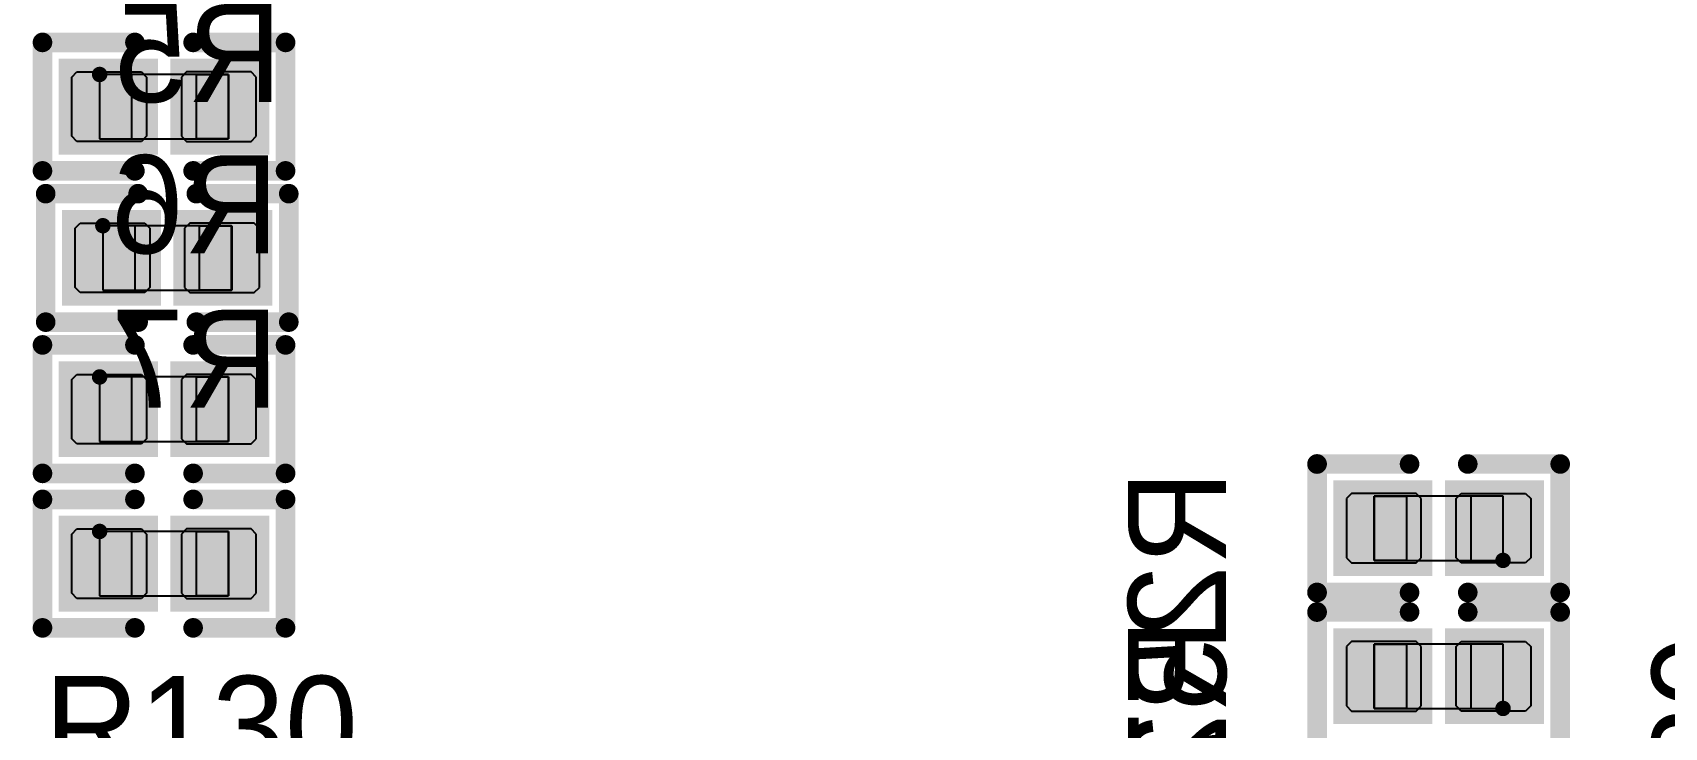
# Model space of a CAD drawing. Header units: millimetres. Extents: x 892 to 1144, y 1011 to 1123.
# Drawn here: x 969.3 to 981.98, y 1083.03 to 1088.43 of the extents above; entities that cross this region are included whole.
import ezdxf

# ---------------------------------------------------------------- set-up
doc = ezdxf.new("R2010")
doc.units = ezdxf.units.MM
for name, color, linetype in [('BottomLayer', 5, 'Continuous'), ('BottomOverlay', 54, 'Continuous'), ('BottomPaste', 16, 'Continuous'), ('BottomSolder', 6, 'Continuous'), ('Mechanical4', 56, 'Continuous'), ('Mechanical5', 56, 'Continuous'), ('Mechanical6', 56, 'Continuous'), ('TopOverlay', 2, 'Continuous')]:
    doc.layers.add(name, color=color, linetype=linetype)

msp = doc.modelspace()

# ---------------------------------------------------------------- linework, layer by layer
at = {"layer": 'BottomLayer'}
for points in [[(969.609, 1087.58), (970.175, 1087.58), (969.609, 1088.12), (970.175, 1088.12)], [(970.475, 1087.58), (971.041, 1087.58), (970.475, 1088.12), (971.041, 1088.12)], [(969.634, 1086.405), (970.2, 1086.405), (969.634, 1086.945), (970.2, 1086.945)], [(970.5, 1086.405), (971.066, 1086.405), (970.5, 1086.945), (971.066, 1086.945)], [(969.609, 1085.23), (970.175, 1085.23), (969.609, 1085.77), (970.175, 1085.77)], [(970.475, 1085.23), (971.041, 1085.23), (970.475, 1085.77), (971.041, 1085.77)], [(980.075, 1084.845), (979.509, 1084.845), (980.075, 1084.305), (979.509, 1084.305)], [(980.94, 1084.845), (980.375, 1084.845), (980.94, 1084.305), (980.375, 1084.305)], [(969.609, 1084.03), (970.175, 1084.03), (969.609, 1084.57), (970.175, 1084.57)], [(970.475, 1084.03), (971.041, 1084.03), (970.475, 1084.57), (971.041, 1084.57)], [(980.075, 1083.695), (979.509, 1083.695), (980.075, 1083.155), (979.509, 1083.155)], [(980.94, 1083.695), (980.375, 1083.695), (980.94, 1083.155), (980.375, 1083.155)]]:
    msp.add_solid(points, dxfattribs=at)
at = {"layer": 'BottomOverlay', "const_width": 0.152}
for points in [[(969.381, 1088.349), (970.099, 1088.349)], [(969.381, 1087.351), (969.381, 1088.349)], [(970.551, 1088.349), (971.269, 1088.349)], [(971.269, 1087.351), (971.269, 1088.349)], [(969.381, 1087.351), (970.099, 1087.351)], [(970.551, 1087.351), (971.269, 1087.351)], [(969.406, 1087.174), (970.124, 1087.174)], [(969.406, 1086.176), (969.406, 1087.174)], [(970.576, 1087.174), (971.294, 1087.174)], [(971.294, 1086.176), (971.294, 1087.174)], [(969.406, 1086.176), (970.124, 1086.176)], [(970.576, 1086.176), (971.294, 1086.176)], [(969.381, 1085.999), (970.099, 1085.999)], [(969.381, 1085.001), (969.381, 1085.999)], [(970.551, 1085.999), (971.269, 1085.999)], [(971.269, 1085.001), (971.269, 1085.999)], [(979.281, 1084.076), (979.281, 1085.074)], [(979.281, 1085.074), (979.999, 1085.074)], [(980.451, 1085.074), (981.169, 1085.074)], [(981.169, 1084.076), (981.169, 1085.074)], [(969.381, 1085.001), (970.099, 1085.001)], [(970.551, 1085.001), (971.269, 1085.001)], [(969.381, 1084.799), (970.099, 1084.799)], [(969.381, 1083.801), (969.381, 1084.799)], [(970.551, 1084.799), (971.269, 1084.799)], [(971.269, 1083.801), (971.269, 1084.799)], [(979.281, 1084.076), (979.999, 1084.076)], [(980.451, 1084.076), (981.169, 1084.076)], [(979.281, 1082.926), (979.281, 1083.924)], [(979.281, 1083.924), (979.999, 1083.924)], [(980.451, 1083.924), (981.169, 1083.924)], [(981.169, 1082.926), (981.169, 1083.924)], [(969.381, 1083.801), (970.099, 1083.801)], [(970.551, 1083.801), (971.269, 1083.801)]]:
    msp.add_lwpolyline(points, dxfattribs=at)
at = {"layer": 'BottomOverlay', "const_width": 0.0762}
for points in [[(969.343, 1088.349, 1), (969.419, 1088.349, 1)], [(969.343, 1088.349, 1), (969.419, 1088.349, 1)], [(970.061, 1088.349, 1), (970.137, 1088.349, 1)], [(970.513, 1088.349, 1), (970.589, 1088.349, 1)], [(971.231, 1088.349, 1), (971.307, 1088.349, 1)], [(971.231, 1088.349, 1), (971.307, 1088.349, 1)], [(969.343, 1087.351, 1), (969.419, 1087.351, 1)], [(969.343, 1087.351, 1), (969.419, 1087.351, 1)], [(970.061, 1087.351, 1), (970.137, 1087.351, 1)], [(970.513, 1087.351, 1), (970.589, 1087.351, 1)], [(971.231, 1087.351, 1), (971.307, 1087.351, 1)], [(971.231, 1087.351, 1), (971.307, 1087.351, 1)], [(969.368, 1087.174, 1), (969.444, 1087.174, 1)], [(969.368, 1087.174, 1), (969.444, 1087.174, 1)], [(970.086, 1087.174, 1), (970.162, 1087.174, 1)], [(970.538, 1087.174, 1), (970.614, 1087.174, 1)], [(971.256, 1087.174, 1), (971.332, 1087.174, 1)], [(971.256, 1087.174, 1), (971.332, 1087.174, 1)], [(969.368, 1086.176, 1), (969.444, 1086.176, 1)], [(969.368, 1086.176, 1), (969.444, 1086.176, 1)], [(970.086, 1086.176, 1), (970.162, 1086.176, 1)], [(970.538, 1086.176, 1), (970.614, 1086.176, 1)], [(971.256, 1086.176, 1), (971.332, 1086.176, 1)], [(971.256, 1086.176, 1), (971.332, 1086.176, 1)], [(969.343, 1085.999, 1), (969.419, 1085.999, 1)], [(969.343, 1085.999, 1), (969.419, 1085.999, 1)], [(970.061, 1085.999, 1), (970.137, 1085.999, 1)], [(970.513, 1085.999, 1), (970.589, 1085.999, 1)], [(971.231, 1085.999, 1), (971.307, 1085.999, 1)], [(971.231, 1085.999, 1), (971.307, 1085.999, 1)], [(979.242, 1085.074, 1), (979.319, 1085.074, 1)], [(979.242, 1085.074, 1), (979.319, 1085.074, 1)], [(979.961, 1085.074, 1), (980.037, 1085.074, 1)], [(980.413, 1085.074, 1), (980.489, 1085.074, 1)], [(981.131, 1085.074, 1), (981.207, 1085.074, 1)], [(981.131, 1085.074, 1), (981.207, 1085.074, 1)], [(969.343, 1085.001, 1), (969.419, 1085.001, 1)], [(969.343, 1085.001, 1), (969.419, 1085.001, 1)], [(970.061, 1085.001, 1), (970.137, 1085.001, 1)], [(970.513, 1085.001, 1), (970.589, 1085.001, 1)], [(971.231, 1085.001, 1), (971.307, 1085.001, 1)], [(971.231, 1085.001, 1), (971.307, 1085.001, 1)], [(969.343, 1084.799, 1), (969.419, 1084.799, 1)], [(969.343, 1084.799, 1), (969.419, 1084.799, 1)], [(970.061, 1084.799, 1), (970.137, 1084.799, 1)], [(970.513, 1084.799, 1), (970.589, 1084.799, 1)], [(971.231, 1084.799, 1), (971.307, 1084.799, 1)], [(971.231, 1084.799, 1), (971.307, 1084.799, 1)], [(979.242, 1084.076, 1), (979.319, 1084.076, 1)], [(979.242, 1084.076, 1), (979.319, 1084.076, 1)], [(979.961, 1084.076, 1), (980.037, 1084.076, 1)], [(980.413, 1084.076, 1), (980.489, 1084.076, 1)], [(981.131, 1084.076, 1), (981.207, 1084.076, 1)], [(981.131, 1084.076, 1), (981.207, 1084.076, 1)], [(979.242, 1083.924, 1), (979.319, 1083.924, 1)], [(979.242, 1083.924, 1), (979.319, 1083.924, 1)], [(979.961, 1083.924, 1), (980.037, 1083.924, 1)], [(980.413, 1083.924, 1), (980.489, 1083.924, 1)], [(981.131, 1083.924, 1), (981.207, 1083.924, 1)], [(981.131, 1083.924, 1), (981.207, 1083.924, 1)], [(969.343, 1083.801, 1), (969.419, 1083.801, 1)], [(969.343, 1083.801, 1), (969.419, 1083.801, 1)], [(970.061, 1083.801, 1), (970.137, 1083.801, 1)], [(970.513, 1083.801, 1), (970.589, 1083.801, 1)], [(971.231, 1083.801, 1), (971.307, 1083.801, 1)], [(971.231, 1083.801, 1), (971.307, 1083.801, 1)]]:
    msp.add_lwpolyline(points, format="xyb", close=True, dxfattribs=at)
at = {"layer": 'BottomPaste'}
for p, q in [((969.609, 1088.08), (969.649, 1088.12)), ((969.609, 1087.62), (969.609, 1088.08)), ((969.649, 1088.12), (970.15, 1088.12)), ((970.15, 1088.12), (970.19, 1088.08)), ((970.19, 1088.08), (970.19, 1087.62)), ((970.5, 1088.12), (970.46, 1088.08)), ((970.46, 1088.08), (970.46, 1087.62)), ((971.001, 1088.12), (970.5, 1088.12)), ((971.041, 1088.08), (971.001, 1088.12)), ((971.041, 1087.62), (971.041, 1088.08)), ((969.649, 1087.58), (969.609, 1087.62)), ((970.15, 1087.58), (969.649, 1087.58)), ((970.19, 1087.62), (970.15, 1087.58)), ((970.46, 1087.62), (970.5, 1087.58)), ((970.5, 1087.58), (971.001, 1087.58)), ((971.001, 1087.58), (971.041, 1087.62)), ((969.634, 1086.905), (969.674, 1086.945)), ((969.634, 1086.445), (969.634, 1086.905)), ((969.674, 1086.945), (970.175, 1086.945)), ((970.175, 1086.945), (970.215, 1086.905)), ((970.215, 1086.905), (970.215, 1086.445)), ((970.525, 1086.945), (970.485, 1086.905)), ((970.485, 1086.905), (970.485, 1086.445)), ((971.026, 1086.945), (970.525, 1086.945)), ((971.066, 1086.905), (971.026, 1086.945)), ((971.066, 1086.445), (971.066, 1086.905)), ((969.674, 1086.405), (969.634, 1086.445)), ((970.175, 1086.405), (969.674, 1086.405)), ((970.215, 1086.445), (970.175, 1086.405)), ((970.485, 1086.445), (970.525, 1086.405)), ((970.525, 1086.405), (971.026, 1086.405)), ((971.026, 1086.405), (971.066, 1086.445)), ((969.609, 1085.73), (969.649, 1085.77)), ((969.649, 1085.77), (970.15, 1085.77)), ((970.15, 1085.77), (970.19, 1085.73)), ((970.5, 1085.77), (970.46, 1085.73)), ((971.001, 1085.77), (970.5, 1085.77)), ((971.041, 1085.73), (971.001, 1085.77)), ((969.609, 1085.27), (969.609, 1085.73)), ((970.19, 1085.73), (970.19, 1085.27)), ((970.46, 1085.73), (970.46, 1085.27)), ((971.041, 1085.27), (971.041, 1085.73)), ((969.649, 1085.23), (969.609, 1085.27)), ((970.19, 1085.27), (970.15, 1085.23)), ((970.46, 1085.27), (970.5, 1085.23)), ((971.001, 1085.23), (971.041, 1085.27)), ((970.15, 1085.23), (969.649, 1085.23)), ((970.5, 1085.23), (971.001, 1085.23)), ((979.549, 1084.845), (979.509, 1084.805)), ((979.509, 1084.805), (979.509, 1084.345)), ((980.05, 1084.845), (979.549, 1084.845)), ((980.09, 1084.805), (980.05, 1084.845)), ((980.09, 1084.345), (980.09, 1084.805)), ((980.36, 1084.805), (980.4, 1084.845)), ((980.36, 1084.345), (980.36, 1084.805)), ((980.4, 1084.845), (980.9, 1084.845)), ((980.9, 1084.845), (980.94, 1084.805)), ((980.94, 1084.805), (980.94, 1084.345)), ((969.609, 1084.53), (969.649, 1084.57)), ((969.609, 1084.07), (969.609, 1084.53)), ((969.649, 1084.57), (970.15, 1084.57)), ((970.15, 1084.57), (970.19, 1084.53)), ((970.19, 1084.53), (970.19, 1084.07)), ((970.5, 1084.57), (970.46, 1084.53)), ((970.46, 1084.53), (970.46, 1084.07)), ((971.001, 1084.57), (970.5, 1084.57)), ((971.041, 1084.53), (971.001, 1084.57)), ((971.041, 1084.07), (971.041, 1084.53)), ((979.509, 1084.345), (979.549, 1084.305)), ((980.05, 1084.305), (980.09, 1084.345)), ((980.4, 1084.305), (980.36, 1084.345)), ((980.94, 1084.345), (980.9, 1084.305)), ((979.549, 1084.305), (980.05, 1084.305)), ((980.9, 1084.305), (980.4, 1084.305)), ((969.649, 1084.03), (969.609, 1084.07)), ((970.15, 1084.03), (969.649, 1084.03)), ((970.19, 1084.07), (970.15, 1084.03)), ((970.46, 1084.07), (970.5, 1084.03)), ((970.5, 1084.03), (971.001, 1084.03)), ((971.001, 1084.03), (971.041, 1084.07)), ((979.549, 1083.695), (979.509, 1083.655)), ((979.509, 1083.655), (979.509, 1083.195)), ((980.05, 1083.695), (979.549, 1083.695)), ((980.09, 1083.655), (980.05, 1083.695)), ((980.09, 1083.195), (980.09, 1083.655)), ((980.36, 1083.655), (980.4, 1083.695)), ((980.36, 1083.195), (980.36, 1083.655)), ((980.4, 1083.695), (980.9, 1083.695)), ((980.9, 1083.695), (980.94, 1083.655)), ((980.94, 1083.655), (980.94, 1083.195)), ((979.509, 1083.195), (979.549, 1083.155)), ((979.549, 1083.155), (980.05, 1083.155)), ((980.05, 1083.155), (980.09, 1083.195)), ((980.4, 1083.155), (980.36, 1083.195)), ((980.9, 1083.155), (980.4, 1083.155)), ((980.94, 1083.195), (980.9, 1083.155))]:
    msp.add_line(p, q, dxfattribs=at)
for points in [[(969.609, 1087.58), (970.175, 1087.58), (969.609, 1088.12), (970.175, 1088.12)], [(970.475, 1087.58), (971.041, 1087.58), (970.475, 1088.12), (971.041, 1088.12)], [(969.634, 1086.405), (970.2, 1086.405), (969.634, 1086.945), (970.2, 1086.945)], [(970.5, 1086.405), (971.066, 1086.405), (970.5, 1086.945), (971.066, 1086.945)], [(969.609, 1085.23), (970.175, 1085.23), (969.609, 1085.77), (970.175, 1085.77)], [(970.475, 1085.23), (971.041, 1085.23), (970.475, 1085.77), (971.041, 1085.77)], [(980.075, 1084.845), (979.509, 1084.845), (980.075, 1084.305), (979.509, 1084.305)], [(980.94, 1084.845), (980.375, 1084.845), (980.94, 1084.305), (980.375, 1084.305)], [(969.609, 1084.03), (970.175, 1084.03), (969.609, 1084.57), (970.175, 1084.57)], [(970.475, 1084.03), (971.041, 1084.03), (970.475, 1084.57), (971.041, 1084.57)], [(980.075, 1083.695), (979.509, 1083.695), (980.075, 1083.155), (979.509, 1083.155)], [(980.94, 1083.695), (980.375, 1083.695), (980.94, 1083.155), (980.375, 1083.155)]]:
    msp.add_solid(points, dxfattribs=at)
at = {"layer": 'BottomSolder'}
for points in [[(969.508, 1087.478), (970.277, 1087.478), (969.508, 1088.222), (970.277, 1088.222)], [(970.373, 1087.478), (971.142, 1087.478), (970.373, 1088.222), (971.142, 1088.222)], [(969.533, 1086.303), (970.302, 1086.303), (969.533, 1087.047), (970.302, 1087.047)], [(970.398, 1086.303), (971.167, 1086.303), (970.398, 1087.047), (971.167, 1087.047)], [(969.508, 1085.128), (970.277, 1085.128), (969.508, 1085.872), (970.277, 1085.872)], [(970.373, 1085.128), (971.142, 1085.128), (970.373, 1085.872), (971.142, 1085.872)], [(980.176, 1084.947), (979.408, 1084.947), (980.176, 1084.203), (979.408, 1084.203)], [(981.042, 1084.947), (980.273, 1084.947), (981.042, 1084.203), (980.273, 1084.203)], [(969.508, 1083.928), (970.277, 1083.928), (969.508, 1084.672), (970.277, 1084.672)], [(970.373, 1083.928), (971.142, 1083.928), (970.373, 1084.672), (971.142, 1084.672)], [(980.176, 1083.797), (979.408, 1083.797), (980.176, 1083.053), (979.408, 1083.053)], [(981.042, 1083.797), (980.273, 1083.797), (981.042, 1083.053), (980.273, 1083.053)]]:
    msp.add_solid(points, dxfattribs=at)
at = {"layer": 'Mechanical4'}
for p, q in [((970.825, 1088.1), (969.825, 1088.1)), ((969.825, 1088.1), (969.825, 1087.6)), ((970.825, 1087.6), (970.825, 1088.1)), ((969.825, 1087.6), (970.825, 1087.6)), ((970.85, 1086.925), (969.85, 1086.925)), ((969.85, 1086.925), (969.85, 1086.425)), ((970.85, 1086.425), (970.85, 1086.925)), ((969.85, 1086.425), (970.85, 1086.425)), ((970.825, 1085.75), (969.825, 1085.75)), ((969.825, 1085.75), (969.825, 1085.25)), ((970.825, 1085.25), (970.825, 1085.75)), ((969.825, 1085.25), (970.825, 1085.25)), ((980.725, 1084.825), (979.725, 1084.825)), ((979.725, 1084.825), (979.725, 1084.325)), ((980.725, 1084.325), (980.725, 1084.825)), ((970.825, 1084.55), (969.825, 1084.55)), ((969.825, 1084.55), (969.825, 1084.05)), ((970.825, 1084.05), (970.825, 1084.55)), ((979.725, 1084.325), (980.725, 1084.325)), ((969.825, 1084.05), (970.825, 1084.05)), ((980.725, 1083.675), (979.725, 1083.675)), ((979.725, 1083.675), (979.725, 1083.175)), ((980.725, 1083.175), (980.725, 1083.675)), ((979.725, 1083.175), (980.725, 1083.175))]:
    msp.add_line(p, q, dxfattribs=at)
at = {"layer": 'Mechanical5'}
for p, q in [((970.075, 1088.1), (969.825, 1088.1)), ((969.825, 1088.1), (969.825, 1087.6)), ((970.075, 1087.6), (970.075, 1088.1)), ((970.576, 1088.1), (970.826, 1088.1)), ((970.576, 1087.6), (970.576, 1088.1)), ((970.826, 1088.1), (970.826, 1087.6)), ((969.825, 1087.6), (970.075, 1087.6)), ((970.826, 1087.6), (970.576, 1087.6)), ((970.1, 1086.925), (969.85, 1086.925)), ((969.85, 1086.925), (969.85, 1086.425)), ((970.1, 1086.425), (970.1, 1086.925)), ((970.601, 1086.925), (970.851, 1086.925)), ((970.601, 1086.425), (970.601, 1086.925)), ((970.851, 1086.925), (970.851, 1086.425)), ((969.85, 1086.425), (970.1, 1086.425)), ((970.851, 1086.425), (970.601, 1086.425)), ((970.075, 1085.75), (969.825, 1085.75)), ((969.825, 1085.75), (969.825, 1085.25)), ((970.075, 1085.25), (970.075, 1085.75)), ((970.576, 1085.75), (970.826, 1085.75)), ((970.576, 1085.25), (970.576, 1085.75)), ((970.826, 1085.75), (970.826, 1085.25)), ((969.825, 1085.25), (970.075, 1085.25)), ((970.826, 1085.25), (970.576, 1085.25)), ((979.724, 1084.325), (979.724, 1084.825)), ((979.724, 1084.825), (979.974, 1084.825)), ((979.974, 1084.825), (979.974, 1084.325)), ((980.725, 1084.825), (980.475, 1084.825)), ((980.475, 1084.825), (980.475, 1084.325)), ((980.725, 1084.325), (980.725, 1084.825)), ((970.075, 1084.55), (969.825, 1084.55)), ((969.825, 1084.55), (969.825, 1084.05)), ((970.075, 1084.05), (970.075, 1084.55)), ((970.576, 1084.55), (970.826, 1084.55)), ((970.576, 1084.05), (970.576, 1084.55)), ((970.826, 1084.55), (970.826, 1084.05)), ((979.974, 1084.325), (979.724, 1084.325)), ((980.475, 1084.325), (980.725, 1084.325)), ((969.825, 1084.05), (970.075, 1084.05)), ((970.826, 1084.05), (970.576, 1084.05)), ((979.724, 1083.175), (979.724, 1083.675)), ((979.724, 1083.675), (979.974, 1083.675)), ((979.974, 1083.675), (979.974, 1083.175)), ((980.725, 1083.675), (980.475, 1083.675)), ((980.475, 1083.675), (980.475, 1083.175)), ((980.725, 1083.175), (980.725, 1083.675)), ((979.974, 1083.175), (979.724, 1083.175)), ((980.475, 1083.175), (980.725, 1083.175))]:
    msp.add_line(p, q, dxfattribs=at)
at = {"layer": 'Mechanical6'}
for points, const_width in [([(969.855, 1088.1, 1), (969.795, 1088.1, 1)], 0.06), ([(969.78, 1088.1, 1), (969.81, 1088.1, 1)], 0.03), ([(969.84, 1088.1, 1), (969.87, 1088.1, 1)], 0.03), ([(969.88, 1086.925, 1), (969.82, 1086.925, 1)], 0.06), ([(969.805, 1086.925, 1), (969.835, 1086.925, 1)], 0.03), ([(969.865, 1086.925, 1), (969.895, 1086.925, 1)], 0.03), ([(969.855, 1085.75, 1), (969.795, 1085.75, 1)], 0.06), ([(969.78, 1085.75, 1), (969.81, 1085.75, 1)], 0.03), ([(969.84, 1085.75, 1), (969.87, 1085.75, 1)], 0.03), ([(969.855, 1084.55, 1), (969.795, 1084.55, 1)], 0.06), ([(969.78, 1084.55, 1), (969.81, 1084.55, 1)], 0.03), ([(969.84, 1084.55, 1), (969.87, 1084.55, 1)], 0.03), ([(980.755, 1084.325, 1), (980.695, 1084.325, 1)], 0.06), ([(980.68, 1084.325, 1), (980.71, 1084.325, 1)], 0.03), ([(980.74, 1084.325, 1), (980.77, 1084.325, 1)], 0.03), ([(980.755, 1083.175, 1), (980.695, 1083.175, 1)], 0.06), ([(980.68, 1083.175, 1), (980.71, 1083.175, 1)], 0.03), ([(980.74, 1083.175, 1), (980.77, 1083.175, 1)], 0.03)]:
    msp.add_lwpolyline(points, format="xyb", close=True, dxfattribs=dict(at, const_width=const_width))

# ---------------------------------------------------------------- texts
at = {"layer": 'BottomOverlay', "text_generation_flag": 2}
for s, p in [('R5', (971.242, 1087.886)), ('R6', (971.217, 1086.711)), ('R7', (971.217, 1085.511))]:
    msp.add_text(s, height=0.762, dxfattribs=at).set_placement(p)
for s, rotation, p in [('R257', 90, (978.574, 1085.026)), ('R256', 90, (978.574, 1083.876)), ('C80', 270, (981.88, 1081.874))]:
    msp.add_text(s, height=0.762, rotation=rotation, dxfattribs=at).set_placement(p)
at = {"layer": 'TopOverlay'}
msp.add_text('R130', height=0.762, dxfattribs=at).set_placement((969.395, 1082.666))

doc.saveas('drawing.dxf')
